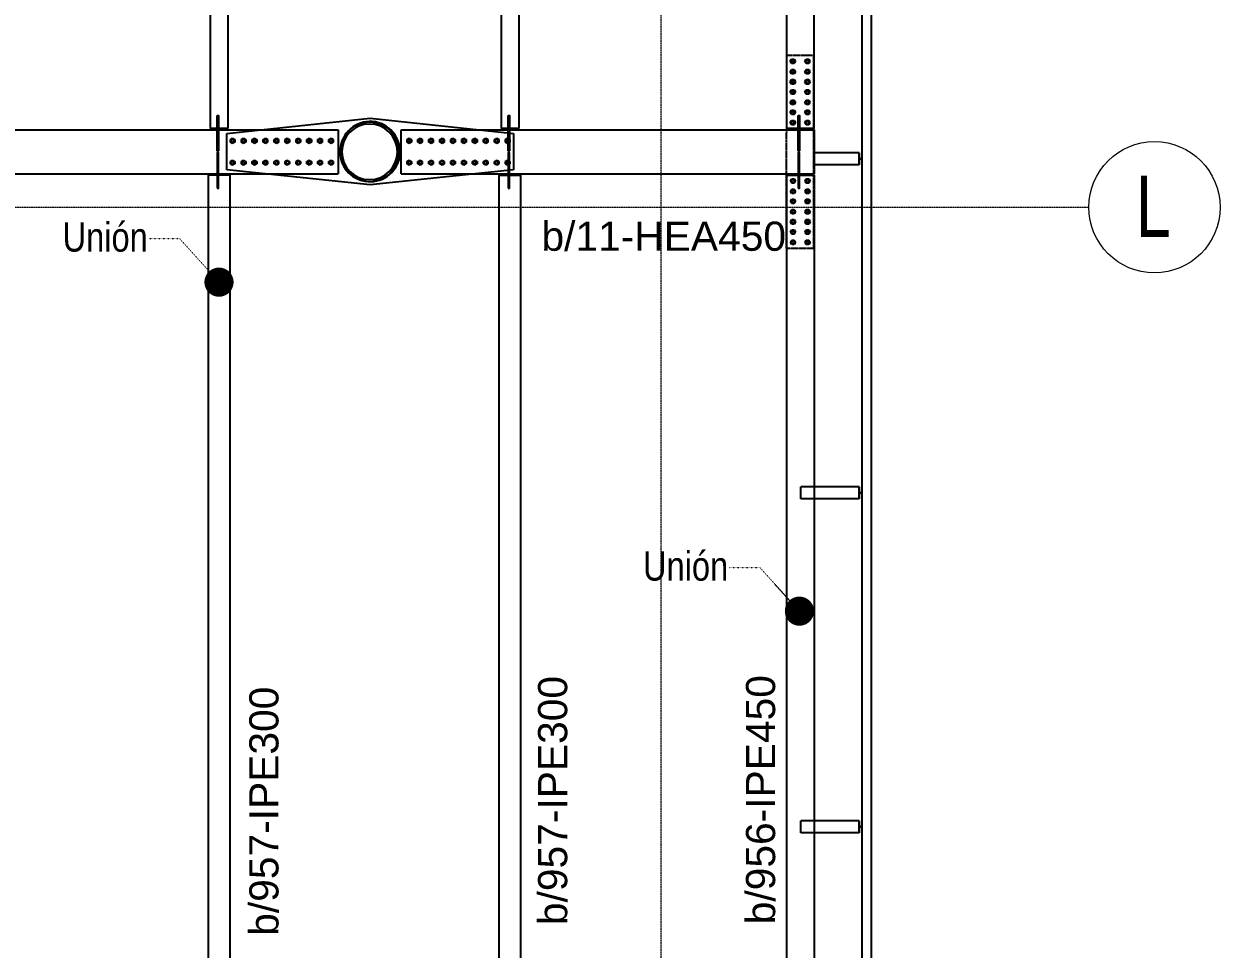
# Model space of a CAD drawing. Header units: millimetres. Extents: x -999 to 93225, y -17477 to 29086.
# Drawn here: x 85022 to 93225, y 12063 to 18407 of the extents above; entities that cross this region are included whole.
import ezdxf
from ezdxf.enums import TextEntityAlignment as Align

# ---------------------------------------------------------------- set-up
doc = ezdxf.new("R2010")
doc.units = ezdxf.units.MM
doc.header["$LTSCALE"] = 0.4
for name, pattern in [('Dot', [0.714375, 0, -0.714375]), ('DXK_LINE_DOT2', [3.9198, 1.9599, -1.9599]), ('Grid Line', [3.33375, 1.905, -0.47625, 0.47625, -0.47625])]:
    doc.linetypes.add(name, pattern=pattern)
doc.layers.get('0').update_dxf_attribs({"color": 255})
for name, color, linetype, lineweight in [('0-3', 250, 'Continuous', 5), ('E_COLUMNAS-1', 1, 'Continuous', 25), ('E_COLUMNAS-3', 1, 'Continuous', 35), ('E_EJES', 8, 'Continuous', 9), ('E_EJES-1', 8, 'Grid Line', 9), ('E_TEXTO', 3, 'Continuous', 9), ('E_TEXTO-1', 3, 'Dot', 9), ('E_VIGAS-1', 254, 'Continuous', 25), ('E_VIGAS-2', 8, 'Continuous', 25), ('S-COLS-HDLN-1', 52, 'Continuous', 9)]:
    doc.layers.add(name, color=color, linetype=linetype, lineweight=lineweight)
doc.layers.add('P_PLATINA', color=6, linetype='Continuous')
doc.styles.add('CX', font='ARIALUNI.ttf', dxfattribs={"width": 0.8, "height": 300})
doc.styles.add('Swis721 LtCn BT', font='swisscl.ttf', dxfattribs={"height": 0.42})
doc.styles.add('VERDANA', font='arial.ttf')

# ---------------------------------------------------------------- blocks, each defined once
blk = doc.blocks.new('EST_SFM_VIGA-METALICA-SECCION-C - EST_SFM_VIGA-METALICA-UPN160-1510871-_10_00m_N_E_-NIVEL-3 DOC')
at = {"layer": 'E_VIGAS-1'}
for p, q in [((11.677, 0.0179), (-11.6899, 0.0179)), ((-11.6899, -0.0471), (11.677, -0.0471))]:
    blk.add_line(p, q, dxfattribs=at)
blk = doc.blocks.new('DCTIB_CNI_EST_MOD-1A-FAC_0001_rvt-2-_10_00m_N_E_-NIVEL-3 DOC')
at = {"layer": 'E_VIGAS-1'}
for p, q in [((3.3864, 157.9541), (3.3864, 158.0361)), ((3.6945, 158.0361), (3.3864, 158.0361)), ((3.6945, 158.0361), (3.6945, 157.9541)), ((3.6945, 157.9541), (3.6945, 158.0361)), ((3.6945, 158.0361), (3.6954, 158.0361)), ((3.7005, 157.9926), (3.6952, 157.9926)), ((3.6953, 157.9976), (3.7005, 157.9976)), ((3.6954, 158.0361), (3.6954, 158.0083)), ((3.7005, 157.9976), (3.7144, 157.9976)), ((3.7144, 157.9926), (3.7005, 157.9926)), ((3.6945, 157.9541), (3.3864, 157.9541)), ((3.6954, 157.9541), (3.6945, 157.9541)), ((3.6954, 157.9819), (3.6954, 157.9541)), ((3.2962, 155.6628), (3.2962, 155.7448)), ((3.6945, 155.7448), (3.2962, 155.7448)), ((3.6945, 155.7448), (3.6945, 155.6628)), ((3.6945, 155.6628), (3.6945, 155.7448)), ((3.6945, 155.7448), (3.6954, 155.7448)), ((3.7005, 155.7013), (3.6952, 155.7013)), ((3.6953, 155.7063), (3.7005, 155.7063)), ((3.6954, 155.7448), (3.6954, 155.717)), ((3.6954, 155.6906), (3.6954, 155.6628)), ((3.7005, 155.7063), (3.7144, 155.7063)), ((3.7144, 155.7013), (3.7005, 155.7013)), ((3.6945, 155.6628), (3.2962, 155.6628)), ((3.6954, 155.6628), (3.6945, 155.6628)), ((3.2962, 153.3743), (3.2962, 153.4563)), ((3.6945, 153.4563), (3.2962, 153.4563)), ((3.6945, 153.4563), (3.6945, 153.3743)), ((3.6945, 153.3743), (3.6945, 153.4563)), ((3.6945, 153.4563), (3.6954, 153.4563)), ((3.7005, 153.4128), (3.6952, 153.4128)), ((3.6953, 153.4178), (3.7005, 153.4178)), ((3.6954, 153.4563), (3.6954, 153.4285)), ((3.6954, 153.4021), (3.6954, 153.3743)), ((3.7005, 153.4178), (3.7144, 153.4178)), ((3.7144, 153.4128), (3.7005, 153.4128)), ((3.6945, 153.3743), (3.2962, 153.3743)), ((3.6954, 153.3743), (3.6945, 153.3743))]:
    blk.add_line(p, q, dxfattribs=at)
for points, knots in [([(3.6954, 158.0083), (3.6954, 158.0074), (3.6955, 158.0057), (3.6957, 158.0033), (3.6962, 158.0012), (3.697, 157.9993), (3.6983, 157.9979), (3.6997, 157.9976), (3.7005, 157.9976)], [0, 0, 0, 0, 0.142857, 0.285714, 0.428571, 0.571429, 0.785714, 1, 1, 1, 1]), ([(3.7005, 157.9976), (3.6994, 157.9976), (3.6981, 157.998), (3.6968, 157.9996), (3.6962, 158.0011), (3.6959, 158.0026), (3.6957, 158.0037), (3.6955, 158.0054), (3.6954, 158.007), (3.6954, 158.0083)], [0, 0, 0, 0, 0.285714, 0.428571, 0.571429, 0.678571, 0.732143, 0.785714, 1, 1, 1, 1]), ([(3.6954, 157.9819), (3.6954, 157.9828), (3.6955, 157.9845), (3.6957, 157.9869), (3.6962, 157.989), (3.697, 157.9909), (3.6983, 157.9923), (3.6997, 157.9926), (3.7005, 157.9926)], [0, 0, 0, 0, 0.142857, 0.285714, 0.428571, 0.571429, 0.785714, 1, 1, 1, 1]), ([(3.7005, 157.9926), (3.6994, 157.9926), (3.6981, 157.9922), (3.6968, 157.9906), (3.6962, 157.9891), (3.6959, 157.9876), (3.6957, 157.9865), (3.6955, 157.9848), (3.6954, 157.9832), (3.6954, 157.9819)], [0, 0, 0, 0, 0.285714, 0.428571, 0.571429, 0.678571, 0.732143, 0.785714, 1, 1, 1, 1]), ([(3.6954, 155.717), (3.6954, 155.7161), (3.6955, 155.7144), (3.6957, 155.712), (3.6962, 155.7099), (3.697, 155.7079), (3.6983, 155.7066), (3.6997, 155.7063), (3.7005, 155.7063)], [0, 0, 0, 0, 0.142857, 0.285714, 0.428571, 0.571429, 0.785714, 1, 1, 1, 1]), ([(3.7005, 155.7063), (3.6994, 155.7063), (3.6981, 155.7067), (3.6968, 155.7082), (3.6962, 155.7098), (3.6959, 155.7112), (3.6957, 155.7123), (3.6955, 155.7141), (3.6954, 155.7157), (3.6954, 155.717)], [0, 0, 0, 0, 0.285714, 0.428571, 0.571429, 0.678571, 0.732143, 0.785714, 1, 1, 1, 1]), ([(3.6954, 155.6906), (3.6954, 155.6914), (3.6955, 155.6931), (3.6957, 155.6955), (3.6962, 155.6976), (3.697, 155.6996), (3.6983, 155.701), (3.6997, 155.7013), (3.7005, 155.7013)], [0, 0, 0, 0, 0.142857, 0.285714, 0.428571, 0.571429, 0.785714, 1, 1, 1, 1]), ([(3.7005, 155.7013), (3.6994, 155.7013), (3.6981, 155.7009), (3.6968, 155.6993), (3.6962, 155.6978), (3.6959, 155.6963), (3.6957, 155.6952), (3.6955, 155.6934), (3.6954, 155.6918), (3.6954, 155.6906)], [0, 0, 0, 0, 0.285714, 0.428571, 0.571429, 0.678571, 0.732143, 0.785714, 1, 1, 1, 1]), ([(3.6954, 153.4285), (3.6954, 153.4276), (3.6955, 153.4259), (3.6957, 153.4235), (3.6962, 153.4214), (3.697, 153.4194), (3.6983, 153.4181), (3.6997, 153.4178), (3.7005, 153.4178)], [0, 0, 0, 0, 0.142857, 0.285714, 0.428571, 0.571429, 0.785714, 1, 1, 1, 1]), ([(3.7005, 153.4178), (3.6994, 153.4178), (3.6981, 153.4182), (3.6968, 153.4197), (3.6962, 153.4213), (3.6959, 153.4227), (3.6957, 153.4238), (3.6955, 153.4256), (3.6954, 153.4272), (3.6954, 153.4285)], [0, 0, 0, 0, 0.285714, 0.428571, 0.571429, 0.678571, 0.732143, 0.785714, 1, 1, 1, 1]), ([(3.6954, 153.4021), (3.6954, 153.4029), (3.6955, 153.4046), (3.6957, 153.407), (3.6962, 153.4091), (3.697, 153.4111), (3.6983, 153.4125), (3.6997, 153.4128), (3.7005, 153.4128)], [0, 0, 0, 0, 0.142857, 0.285714, 0.428571, 0.571429, 0.785714, 1, 1, 1, 1]), ([(3.7005, 153.4128), (3.6994, 153.4128), (3.6981, 153.4124), (3.6968, 153.4108), (3.6962, 153.4093), (3.6959, 153.4078), (3.6957, 153.4067), (3.6955, 153.4049), (3.6954, 153.4033), (3.6954, 153.4021)], [0, 0, 0, 0, 0.285714, 0.428571, 0.571429, 0.678571, 0.732143, 0.785714, 1, 1, 1, 1])]:
    blk.add_open_spline(points, degree=3, knots=knots, dxfattribs=at)
at = {"layer": 'E_VIGAS-1', "rotation": 269.9999999999999}
blk.add_blockref('EST_SFM_VIGA-METALICA-SECCION-C - EST_SFM_VIGA-METALICA-UPN160-1510871-_10_00m_N_E_-NIVEL-3 DOC', (3.7616, 153.4061), dxfattribs=at)
blk = doc.blocks.new('EST_SFM_VIGA-METALICA-SECCION-H - EST_SFM_VIGA-METALICA_HEA450-2791450-_10_00m_N_E_-NIVEL-3 DOC')
at = {"layer": 'E_VIGAS-2'}
for p, q in [((-4.6341, 0.15), (4.6341, 0.15)), ((4.6341, 0.15), (4.6341, -0.15)), ((-4.6341, -0.15), (4.6341, -0.15))]:
    blk.add_line(p, q, dxfattribs=at)
blk = doc.blocks.new('EST_SCM_COLUMNA-METALICA-SECCION-CIRCULAR - EST_SCM_COLUMNA-TUBULAR-CIRCULAR_PTEØ_16__e_12_7mm-V45-_10_00m_N_E_-NIVEL-3 DOC')
at = {"layer": 'S-COLS-HDLN-1'}
h = blk.add_hatch(dxfattribs=at)
h.set_pattern_fill('FP_14', color=256, style=0, pattern_type=2)
h.set_pattern_definition([(225, (158.043, -0.338), (0.15909903, -0.15909903), [])])
h.paths.add_polyline_path([(0.2032, 0), (0.1973, 0.0486), (0.1799, 0.0944), (0.15, 0.1366), (0.1154, 0.1672), (0.0676, 0.1911), (0.02, 0.2017), (-0.0245, 0.2017), (-0.0721, 0.19), (-0.1154, 0.1672), (-0.1521, 0.1347), (-0.1822, 0.0885), (-0.1977, 0.0456), (-0.2032, 0), (-0.1973, -0.0486), (-0.1799, -0.0944), (-0.15, -0.1366), (-0.1154, -0.1672), (-0.0721, -0.19), (-0.02, -0.2017), (0.0245, -0.2017), (0.0721, -0.19), (0.1154, -0.1672), (0.1521, -0.1347), (0.1822, -0.0885), (0.1977, -0.0456)])
h.paths.add_polyline_path([(0.1905, 0), (0.185, -0.0456), (0.1687, -0.0885), (0.1426, -0.1263), (0.1082, -0.1568), (0.0676, -0.1781), (0.02, -0.1891), (-0.0245, -0.1887), (-0.0676, -0.1781), (-0.1082, -0.1568), (-0.1426, -0.1263), (-0.1687, -0.0885), (-0.185, -0.0456), (-0.1905, 0), (-0.1838, 0.0486), (-0.1646, 0.0944), (-0.1426, 0.1263), (-0.1082, 0.1568), (-0.0676, 0.1781), (-0.02, 0.1891), (0.0245, 0.1887), (0.0721, 0.1758), (0.1082, 0.1568), (0.1426, 0.1263), (0.1687, 0.0885), (0.185, 0.0456)])
at = {"layer": 'E_COLUMNAS-1'}
for radius, start, end in [(0.2032, 360, 180), (0.1905, 0, 180), (0.2032, 180, 360), (0.1905, 180, 0)]:
    blk.add_arc((0, 0), radius, start, end, dxfattribs=at)
blk = doc.blocks.new('Grid - CNI_NOMBRE EJES-372759-_10_00m_N_E_-NIVEL-3 DOC')
at = {"layer": 'E_EJES'}
blk.add_circle((0, 0), 0.003, dxfattribs=at)
blk = doc.blocks.new('Bolt-72574620-1925 - 1471')
at = {"color": 253, "linetype": 'Continuous'}
for p, q in [((95980.3, 23644.4), (95995.3, 23653.1)), ((95980.3, 23627.1), (95980.3, 23644.4)), ((95995.3, 23618.5), (95980.3, 23627.1)), ((95995.3, 23653.1), (96010.3, 23644.4)), ((96010.3, 23627.1), (95995.3, 23618.5)), ((96010.3, 23644.4), (96010.3, 23627.1)), ((96055.3, 23644.4), (96070.3, 23653.1)), ((96055.3, 23627.1), (96055.3, 23644.4)), ((96070.3, 23618.5), (96055.3, 23627.1)), ((96070.3, 23653.1), (96085.3, 23644.4)), ((96085.3, 23627.1), (96070.3, 23618.5)), ((96085.3, 23644.4), (96085.3, 23627.1)), ((96130.3, 23644.4), (96145.3, 23653.1)), ((96130.3, 23627.1), (96130.3, 23644.4)), ((96145.3, 23618.5), (96130.3, 23627.1)), ((96145.3, 23653.1), (96160.3, 23644.4)), ((96160.3, 23627.1), (96145.3, 23618.5)), ((96160.3, 23644.4), (96160.3, 23627.1)), ((96205.3, 23644.4), (96220.3, 23653.1)), ((96205.3, 23627.1), (96205.3, 23644.4)), ((96220.3, 23618.5), (96205.3, 23627.1)), ((96220.3, 23653.1), (96235.3, 23644.4)), ((96235.3, 23627.1), (96220.3, 23618.5)), ((96235.3, 23644.4), (96235.3, 23627.1)), ((96280.3, 23644.4), (96295.3, 23653.1)), ((96280.3, 23627.1), (96280.3, 23644.4)), ((96295.3, 23618.5), (96280.3, 23627.1)), ((96295.3, 23653.1), (96310.3, 23644.4)), ((96310.3, 23627.1), (96295.3, 23618.5)), ((96310.3, 23644.4), (96310.3, 23627.1)), ((96355.3, 23644.4), (96370.3, 23653.1)), ((96355.3, 23627.1), (96355.3, 23644.4)), ((96370.3, 23618.5), (96355.3, 23627.1)), ((96370.3, 23653.1), (96385.3, 23644.4)), ((96385.3, 23627.1), (96370.3, 23618.5)), ((96385.3, 23644.4), (96385.3, 23627.1)), ((96430.3, 23644.4), (96445.3, 23653.1)), ((96430.3, 23627.1), (96430.3, 23644.4)), ((96445.3, 23618.5), (96430.3, 23627.1)), ((96445.3, 23653.1), (96460.3, 23644.4)), ((96460.3, 23627.1), (96445.3, 23618.5)), ((96460.3, 23644.4), (96460.3, 23627.1)), ((96505.3, 23644.4), (96520.3, 23653.1)), ((96505.3, 23627.1), (96505.3, 23644.4)), ((96520.3, 23618.5), (96505.3, 23627.1)), ((96520.3, 23653.1), (96535.3, 23644.4)), ((96535.3, 23627.1), (96520.3, 23618.5)), ((96535.3, 23644.4), (96535.3, 23627.1)), ((96580.3, 23644.4), (96595.3, 23653.1)), ((96580.3, 23627.1), (96580.3, 23644.4)), ((96595.3, 23618.5), (96580.3, 23627.1)), ((96595.3, 23653.1), (96610.3, 23644.4)), ((96610.3, 23627.1), (96595.3, 23618.5)), ((96610.3, 23644.4), (96610.3, 23627.1)), ((96655.3, 23644.4), (96670.3, 23653.1)), ((96655.3, 23627.1), (96655.3, 23644.4)), ((96670.3, 23618.5), (96655.3, 23627.1)), ((96670.3, 23653.1), (96685.3, 23644.4)), ((96685.3, 23627.1), (96670.3, 23618.5)), ((96685.3, 23644.4), (96685.3, 23627.1)), ((95980.3, 23494.4), (95995.3, 23503.1)), ((95980.3, 23477.1), (95980.3, 23494.4)), ((95995.3, 23468.5), (95980.3, 23477.1)), ((95995.3, 23503.1), (96010.3, 23494.4)), ((96010.3, 23477.1), (95995.3, 23468.5)), ((96010.3, 23494.4), (96010.3, 23477.1)), ((96055.3, 23494.4), (96070.3, 23503.1)), ((96055.3, 23477.1), (96055.3, 23494.4)), ((96070.3, 23468.5), (96055.3, 23477.1)), ((96070.3, 23503.1), (96085.3, 23494.4)), ((96085.3, 23477.1), (96070.3, 23468.5)), ((96085.3, 23494.4), (96085.3, 23477.1)), ((96130.3, 23494.4), (96145.3, 23503.1)), ((96130.3, 23477.1), (96130.3, 23494.4)), ((96145.3, 23468.5), (96130.3, 23477.1)), ((96145.3, 23503.1), (96160.3, 23494.4)), ((96160.3, 23477.1), (96145.3, 23468.5)), ((96160.3, 23494.4), (96160.3, 23477.1)), ((96205.3, 23494.4), (96220.3, 23503.1)), ((96205.3, 23477.1), (96205.3, 23494.4)), ((96220.3, 23468.5), (96205.3, 23477.1)), ((96220.3, 23503.1), (96235.3, 23494.4)), ((96235.3, 23477.1), (96220.3, 23468.5)), ((96235.3, 23494.4), (96235.3, 23477.1)), ((96280.3, 23494.4), (96295.3, 23503.1)), ((96280.3, 23477.1), (96280.3, 23494.4)), ((96295.3, 23468.5), (96280.3, 23477.1)), ((96295.3, 23503.1), (96310.3, 23494.4)), ((96310.3, 23477.1), (96295.3, 23468.5)), ((96310.3, 23494.4), (96310.3, 23477.1)), ((96355.3, 23494.4), (96370.3, 23503.1)), ((96355.3, 23477.1), (96355.3, 23494.4)), ((96370.3, 23468.5), (96355.3, 23477.1)), ((96370.3, 23503.1), (96385.3, 23494.4)), ((96385.3, 23477.1), (96370.3, 23468.5)), ((96385.3, 23494.4), (96385.3, 23477.1)), ((96430.3, 23494.4), (96445.3, 23503.1)), ((96430.3, 23477.1), (96430.3, 23494.4)), ((96445.3, 23468.5), (96430.3, 23477.1)), ((96445.3, 23503.1), (96460.3, 23494.4)), ((96460.3, 23477.1), (96445.3, 23468.5)), ((96460.3, 23494.4), (96460.3, 23477.1)), ((96505.3, 23494.4), (96520.3, 23503.1)), ((96505.3, 23477.1), (96505.3, 23494.4)), ((96520.3, 23468.5), (96505.3, 23477.1)), ((96520.3, 23503.1), (96535.3, 23494.4)), ((96535.3, 23477.1), (96520.3, 23468.5)), ((96535.3, 23494.4), (96535.3, 23477.1)), ((96580.3, 23494.4), (96595.3, 23503.1)), ((96580.3, 23477.1), (96580.3, 23494.4)), ((96595.3, 23468.5), (96580.3, 23477.1)), ((96595.3, 23503.1), (96610.3, 23494.4)), ((96610.3, 23477.1), (96595.3, 23468.5)), ((96610.3, 23494.4), (96610.3, 23477.1)), ((96655.3, 23494.4), (96670.3, 23503.1)), ((96655.3, 23477.1), (96655.3, 23494.4)), ((96670.3, 23468.5), (96655.3, 23477.1)), ((96670.3, 23503.1), (96685.3, 23494.4)), ((96685.3, 23477.1), (96670.3, 23468.5)), ((96685.3, 23494.4), (96685.3, 23477.1))]:
    blk.add_line(p, q, dxfattribs=at)
for centre, radius, start, end in [((95995.3, 23635.8), 11.5, 18, 198), ((95995.3, 23635.8), 11.5, 198, 18), ((95995.3, 23635.8), 10, 90, 270), ((95995.3, 23635.8), 10, 270, 90), ((96070.3, 23635.8), 11.5, 18, 198), ((96070.3, 23635.8), 11.5, 198, 18), ((96070.3, 23635.8), 10, 90, 270), ((96070.3, 23635.8), 10, 270, 90), ((96145.3, 23635.8), 11.5, 18, 198), ((96145.3, 23635.8), 11.5, 198, 18), ((96145.3, 23635.8), 10, 90, 270), ((96145.3, 23635.8), 10, 270, 90), ((96220.3, 23635.8), 11.5, 18, 198), ((96220.3, 23635.8), 11.5, 198, 18), ((96220.3, 23635.8), 10, 90, 270), ((96220.3, 23635.8), 10, 270, 90), ((96295.3, 23635.8), 11.5, 18, 198), ((96295.3, 23635.8), 11.5, 198, 18), ((96295.3, 23635.8), 10, 90, 270), ((96295.3, 23635.8), 10, 270, 90), ((96370.3, 23635.8), 11.5, 18, 198), ((96370.3, 23635.8), 11.5, 198, 18), ((96370.3, 23635.8), 10, 90, 270), ((96370.3, 23635.8), 10, 270, 90), ((96445.3, 23635.8), 11.5, 18, 198), ((96445.3, 23635.8), 11.5, 198, 18), ((96445.3, 23635.8), 10, 90, 270), ((96445.3, 23635.8), 10, 270, 90), ((96520.3, 23635.8), 11.5, 18, 198), ((96520.3, 23635.8), 11.5, 198, 18), ((96520.3, 23635.8), 10, 90, 270), ((96520.3, 23635.8), 10, 270, 90), ((96595.3, 23635.8), 11.5, 18, 198), ((96595.3, 23635.8), 11.5, 198, 18), ((96595.3, 23635.8), 10, 90, 270), ((96595.3, 23635.8), 10, 270, 90), ((96670.3, 23635.8), 11.5, 18, 198), ((96670.3, 23635.8), 11.5, 198, 18), ((96670.3, 23635.8), 10, 90, 270), ((96670.3, 23635.8), 10, 270, 90), ((95995.3, 23485.8), 11.5, 18, 198), ((95995.3, 23485.8), 11.5, 198, 18), ((95995.3, 23485.8), 10, 90, 270), ((95995.3, 23485.8), 10, 270, 90), ((96070.3, 23485.8), 11.5, 18, 198), ((96070.3, 23485.8), 11.5, 198, 18), ((96070.3, 23485.8), 10, 90, 270), ((96070.3, 23485.8), 10, 270, 90), ((96145.3, 23485.8), 11.5, 18, 198), ((96145.3, 23485.8), 11.5, 198, 18), ((96145.3, 23485.8), 10, 90, 270), ((96145.3, 23485.8), 10, 270, 90), ((96220.3, 23485.8), 11.5, 18, 198), ((96220.3, 23485.8), 11.5, 198, 18), ((96220.3, 23485.8), 10, 90, 270), ((96220.3, 23485.8), 10, 270, 90), ((96295.3, 23485.8), 11.5, 18, 198), ((96295.3, 23485.8), 11.5, 198, 18), ((96295.3, 23485.8), 10, 90, 270), ((96295.3, 23485.8), 10, 270, 90), ((96370.3, 23485.8), 11.5, 18, 198), ((96370.3, 23485.8), 11.5, 198, 18), ((96370.3, 23485.8), 10, 90, 270), ((96370.3, 23485.8), 10, 270, 90), ((96445.3, 23485.8), 11.5, 18, 198), ((96445.3, 23485.8), 11.5, 198, 18), ((96445.3, 23485.8), 10, 90, 270), ((96445.3, 23485.8), 10, 270, 90), ((96520.3, 23485.8), 11.5, 18, 198), ((96520.3, 23485.8), 11.5, 198, 18), ((96520.3, 23485.8), 10, 90, 270), ((96520.3, 23485.8), 10, 270, 90), ((96595.3, 23485.8), 11.5, 18, 198), ((96595.3, 23485.8), 11.5, 198, 18), ((96595.3, 23485.8), 10, 90, 270), ((96595.3, 23485.8), 10, 270, 90), ((96670.3, 23485.8), 11.5, 18, 198), ((96670.3, 23485.8), 11.5, 198, 18), ((96670.3, 23485.8), 10, 90, 270), ((96670.3, 23485.8), 10, 270, 90)]:
    blk.add_arc(centre, radius, start, end, dxfattribs=at)
blk = doc.blocks.new('Part-72574620-1920 - 1471')
at = {"color": 253, "linetype": 'Continuous'}
for p, q in [((94744.4, 23685.8), (95727.1, 23790)), ((95727.1, 23790), (96710.3, 23686.1)), ((94744.4, 23435.8), (94744.4, 23685.8)), ((96710.3, 23686.1), (96710.3, 23436.1)), ((95727.3, 23334), (94744.4, 23435.8)), ((96710.3, 23436.1), (95727.3, 23334))]:
    blk.add_line(p, q, dxfattribs=at)
for start, end in [(80, 260), (260, 80)]:
    blk.add_arc((95727.3, 23562), 206, start, end, dxfattribs=at)
blk = doc.blocks.new('Bolt-72574620-1926 - 1471')
at = {"color": 253, "linetype": 'Continuous'}
for p, q in [((94769.4, 23644.4), (94784.4, 23653.1)), ((94769.4, 23627.1), (94769.4, 23644.4)), ((94784.4, 23618.4), (94769.4, 23627.1)), ((94784.4, 23653.1), (94799.4, 23644.4)), ((94799.4, 23627.1), (94784.4, 23618.4)), ((94799.4, 23644.4), (94799.4, 23627.1)), ((94844.4, 23644.4), (94859.4, 23653.1)), ((94844.4, 23627.1), (94844.4, 23644.4)), ((94859.4, 23618.4), (94844.4, 23627.1)), ((94859.4, 23653.1), (94874.4, 23644.4)), ((94874.4, 23627.1), (94859.4, 23618.4)), ((94874.4, 23644.4), (94874.4, 23627.1)), ((94919.4, 23644.4), (94934.4, 23653.1)), ((94919.4, 23627.1), (94919.4, 23644.4)), ((94934.4, 23618.4), (94919.4, 23627.1)), ((94934.4, 23653.1), (94949.4, 23644.4)), ((94949.4, 23627.1), (94934.4, 23618.4)), ((94949.4, 23644.4), (94949.4, 23627.1)), ((94994.4, 23644.4), (95009.4, 23653.1)), ((94994.4, 23627.1), (94994.4, 23644.4)), ((95009.4, 23618.4), (94994.4, 23627.1)), ((95009.4, 23653.1), (95024.4, 23644.4)), ((95024.4, 23627.1), (95009.4, 23618.4)), ((95024.4, 23644.4), (95024.4, 23627.1)), ((95069.4, 23644.4), (95084.4, 23653.1)), ((95069.4, 23627.1), (95069.4, 23644.4)), ((95084.4, 23618.4), (95069.4, 23627.1)), ((95084.4, 23653.1), (95099.4, 23644.4)), ((95099.4, 23627.1), (95084.4, 23618.4)), ((95099.4, 23644.4), (95099.4, 23627.1)), ((95144.4, 23644.4), (95159.4, 23653.1)), ((95144.4, 23627.1), (95144.4, 23644.4)), ((95159.4, 23618.4), (95144.4, 23627.1)), ((95159.4, 23653.1), (95174.4, 23644.4)), ((95174.4, 23627.1), (95159.4, 23618.4)), ((95174.4, 23644.4), (95174.4, 23627.1)), ((95219.4, 23644.4), (95234.4, 23653.1)), ((95219.4, 23627.1), (95219.4, 23644.4)), ((95234.4, 23618.4), (95219.4, 23627.1)), ((95234.4, 23653.1), (95249.4, 23644.4)), ((95249.4, 23627.1), (95234.4, 23618.4)), ((95249.4, 23644.4), (95249.4, 23627.1)), ((95294.4, 23644.4), (95309.4, 23653.1)), ((95294.4, 23627.1), (95294.4, 23644.4)), ((95309.4, 23618.4), (95294.4, 23627.1)), ((95309.4, 23653.1), (95324.4, 23644.4)), ((95324.4, 23627.1), (95309.4, 23618.4)), ((95324.4, 23644.4), (95324.4, 23627.1)), ((95369.4, 23644.4), (95384.4, 23653.1)), ((95369.4, 23627.1), (95369.4, 23644.4)), ((95384.4, 23618.5), (95369.4, 23627.1)), ((95384.4, 23653.1), (95399.4, 23644.4)), ((95399.4, 23627.1), (95384.4, 23618.5)), ((95399.4, 23644.4), (95399.4, 23627.1)), ((95444.4, 23644.4), (95459.4, 23653.1)), ((95444.4, 23627.1), (95444.4, 23644.4)), ((95459.4, 23618.5), (95444.4, 23627.1)), ((95459.4, 23653.1), (95474.4, 23644.4)), ((95474.4, 23627.1), (95459.4, 23618.5)), ((95474.4, 23644.4), (95474.4, 23627.1)), ((94769.4, 23494.4), (94784.4, 23503.1)), ((94769.4, 23477.1), (94769.4, 23494.4)), ((94784.4, 23468.4), (94769.4, 23477.1)), ((94784.4, 23503.1), (94799.4, 23494.4)), ((94799.4, 23477.1), (94784.4, 23468.4)), ((94799.4, 23494.4), (94799.4, 23477.1)), ((94844.4, 23494.4), (94859.4, 23503.1)), ((94844.4, 23477.1), (94844.4, 23494.4)), ((94859.4, 23468.4), (94844.4, 23477.1)), ((94859.4, 23503.1), (94874.4, 23494.4)), ((94874.4, 23477.1), (94859.4, 23468.4)), ((94874.4, 23494.4), (94874.4, 23477.1)), ((94919.4, 23494.4), (94934.4, 23503.1)), ((94919.4, 23477.1), (94919.4, 23494.4)), ((94934.4, 23468.4), (94919.4, 23477.1)), ((94934.4, 23503.1), (94949.4, 23494.4)), ((94949.4, 23477.1), (94934.4, 23468.4)), ((94949.4, 23494.4), (94949.4, 23477.1)), ((94994.4, 23494.4), (95009.4, 23503.1)), ((94994.4, 23477.1), (94994.4, 23494.4)), ((95009.4, 23468.4), (94994.4, 23477.1)), ((95009.4, 23503.1), (95024.4, 23494.4)), ((95024.4, 23477.1), (95009.4, 23468.4)), ((95024.4, 23494.4), (95024.4, 23477.1)), ((95069.4, 23494.4), (95084.4, 23503.1)), ((95069.4, 23477.1), (95069.4, 23494.4)), ((95084.4, 23468.4), (95069.4, 23477.1)), ((95084.4, 23503.1), (95099.4, 23494.4)), ((95099.4, 23477.1), (95084.4, 23468.4)), ((95099.4, 23494.4), (95099.4, 23477.1)), ((95144.4, 23494.4), (95159.4, 23503.1)), ((95144.4, 23477.1), (95144.4, 23494.4)), ((95159.4, 23468.4), (95144.4, 23477.1)), ((95159.4, 23503.1), (95174.4, 23494.4)), ((95174.4, 23477.1), (95159.4, 23468.4)), ((95174.4, 23494.4), (95174.4, 23477.1)), ((95219.4, 23494.4), (95234.4, 23503.1)), ((95219.4, 23477.1), (95219.4, 23494.4)), ((95234.4, 23468.4), (95219.4, 23477.1)), ((95234.4, 23503.1), (95249.4, 23494.4)), ((95249.4, 23477.1), (95234.4, 23468.4)), ((95249.4, 23494.4), (95249.4, 23477.1)), ((95294.4, 23494.4), (95309.4, 23503.1)), ((95294.4, 23477.1), (95294.4, 23494.4)), ((95309.4, 23468.4), (95294.4, 23477.1)), ((95309.4, 23503.1), (95324.4, 23494.4)), ((95324.4, 23477.1), (95309.4, 23468.4)), ((95324.4, 23494.4), (95324.4, 23477.1)), ((95369.4, 23494.4), (95384.4, 23503.1)), ((95369.4, 23477.1), (95369.4, 23494.4)), ((95384.4, 23468.5), (95369.4, 23477.1)), ((95384.4, 23503.1), (95399.4, 23494.4)), ((95399.4, 23477.1), (95384.4, 23468.5)), ((95399.4, 23494.4), (95399.4, 23477.1)), ((95444.4, 23494.4), (95459.4, 23503.1)), ((95444.4, 23477.1), (95444.4, 23494.4)), ((95459.4, 23468.5), (95444.4, 23477.1)), ((95459.4, 23503.1), (95474.4, 23494.4)), ((95474.4, 23477.1), (95459.4, 23468.5)), ((95474.4, 23494.4), (95474.4, 23477.1))]:
    blk.add_line(p, q, dxfattribs=at)
for centre, radius, start, end in [((94784.4, 23635.7), 11.5, 18.00408, 198.00408), ((94784.4, 23635.7), 11.5, 198.00408, 18.00408), ((94784.4, 23635.7), 10, 90.00408, 270.00408), ((94784.4, 23635.7), 10, 270.00408, 90.00408), ((94859.4, 23635.7), 11.5, 18.00408, 198.00408), ((94859.4, 23635.7), 11.5, 198.00408, 18.00408), ((94859.4, 23635.7), 10, 90.00408, 270.00408), ((94859.4, 23635.7), 10, 270.00408, 90.00408), ((94934.4, 23635.7), 11.5, 18.00408, 198.00408), ((94934.4, 23635.7), 11.5, 198.00408, 18.00408), ((94934.4, 23635.7), 10, 90.00408, 270.00408), ((94934.4, 23635.7), 10, 270.00408, 90.00408), ((95009.4, 23635.7), 11.5, 18.00408, 198.00408), ((95009.4, 23635.7), 11.5, 198.00408, 18.00408), ((95009.4, 23635.7), 10, 90.00408, 270.00408), ((95009.4, 23635.7), 10, 270.00408, 90.00408), ((95084.4, 23635.8), 11.5, 18.00408, 198.00408), ((95084.4, 23635.8), 11.5, 198.00408, 18.00408), ((95084.4, 23635.8), 10, 90.00408, 270.00408), ((95084.4, 23635.8), 10, 270.00408, 90.00408), ((95159.4, 23635.8), 11.5, 18.00408, 198.00408), ((95159.4, 23635.8), 11.5, 198.00408, 18.00408), ((95159.4, 23635.8), 10, 90.00408, 270.00408), ((95159.4, 23635.8), 10, 270.00408, 90.00408), ((95234.4, 23635.8), 11.5, 18.00408, 198.00408), ((95234.4, 23635.8), 11.5, 198.00408, 18.00408), ((95234.4, 23635.8), 10, 90.00408, 270.00408), ((95234.4, 23635.8), 10, 270.00408, 90.00408), ((95309.4, 23635.8), 11.5, 18.00408, 198.00408), ((95309.4, 23635.8), 11.5, 198.00408, 18.00408), ((95309.4, 23635.8), 10, 90.00408, 270.00408), ((95309.4, 23635.8), 10, 270.00408, 90.00408), ((95384.4, 23635.8), 11.5, 18.00408, 198.00408), ((95384.4, 23635.8), 11.5, 198.00408, 18.00408), ((95384.4, 23635.8), 10, 90.00408, 270.00408), ((95384.4, 23635.8), 10, 270.00408, 90.00408), ((95459.4, 23635.8), 11.5, 18.00408, 198.00408), ((95459.4, 23635.8), 11.5, 198.00408, 18.00408), ((95459.4, 23635.8), 10, 90.00408, 270.00408), ((95459.4, 23635.8), 10, 270.00408, 90.00408), ((94784.4, 23485.7), 11.5, 18.00408, 198.00408), ((94784.4, 23485.7), 11.5, 198.00408, 18.00408), ((94784.4, 23485.7), 10, 90.00408, 270.00408), ((94784.4, 23485.7), 10, 270.00408, 90.00408), ((94859.4, 23485.7), 11.5, 18.00408, 198.00408), ((94859.4, 23485.7), 11.5, 198.00408, 18.00408), ((94859.4, 23485.7), 10, 90.00408, 270.00408), ((94859.4, 23485.7), 10, 270.00408, 90.00408), ((94934.4, 23485.7), 11.5, 18.00408, 198.00408), ((94934.4, 23485.7), 11.5, 198.00408, 18.00408), ((94934.4, 23485.7), 10, 90.00408, 270.00408), ((94934.4, 23485.7), 10, 270.00408, 90.00408), ((95009.4, 23485.7), 11.5, 18.00408, 198.00408), ((95009.4, 23485.7), 11.5, 198.00408, 18.00408), ((95009.4, 23485.7), 10, 90.00408, 270.00408), ((95009.4, 23485.7), 10, 270.00408, 90.00408), ((95084.4, 23485.8), 11.5, 18.00408, 198.00408), ((95084.4, 23485.8), 11.5, 198.00408, 18.00408), ((95084.4, 23485.8), 10, 90.00408, 270.00408), ((95084.4, 23485.8), 10, 270.00408, 90.00408), ((95159.4, 23485.8), 11.5, 18.00408, 198.00408), ((95159.4, 23485.8), 11.5, 198.00408, 18.00408), ((95159.4, 23485.8), 10, 90.00408, 270.00408), ((95159.4, 23485.8), 10, 270.00408, 90.00408), ((95234.4, 23485.8), 11.5, 18.00408, 198.00408), ((95234.4, 23485.8), 11.5, 198.00408, 18.00408), ((95234.4, 23485.8), 10, 90.00408, 270.00408), ((95234.4, 23485.8), 10, 270.00408, 90.00408), ((95309.4, 23485.8), 11.5, 18.00408, 198.00408), ((95309.4, 23485.8), 11.5, 198.00408, 18.00408), ((95309.4, 23485.8), 10, 90.00408, 270.00408), ((95309.4, 23485.8), 10, 270.00408, 90.00408), ((95384.4, 23485.8), 11.5, 18.00408, 198.00408), ((95384.4, 23485.8), 11.5, 198.00408, 18.00408), ((95384.4, 23485.8), 10, 90.00408, 270.00408), ((95384.4, 23485.8), 10, 270.00408, 90.00408), ((95459.4, 23485.8), 11.5, 18.00408, 198.00408), ((95459.4, 23485.8), 11.5, 198.00408, 18.00408), ((95459.4, 23485.8), 10, 90.00408, 270.00408), ((95459.4, 23485.8), 10, 270.00408, 90.00408)]:
    blk.add_arc(centre, radius, start, end, dxfattribs=at)
blk = doc.blocks.new('Bolt-72574620-2383 - 1471')
at = {"color": 253, "linetype": 'Continuous'}
for p, q in [((98608.8, 24180.2), (98617.5, 24195.2)), ((98617.5, 24165.2), (98608.8, 24180.2)), ((98608.8, 24110.2), (98617.5, 24125.2)), ((98617.5, 24195.2), (98634.8, 24195.2)), ((98634.8, 24165.2), (98617.5, 24165.2)), ((98617.5, 24125.2), (98634.8, 24125.2)), ((98634.8, 24195.2), (98643.5, 24180.2)), ((98643.5, 24180.2), (98634.8, 24165.2)), ((98634.8, 24125.2), (98643.5, 24110.2)), ((98708.8, 24180.2), (98717.5, 24195.2)), ((98717.5, 24165.2), (98708.8, 24180.2)), ((98708.8, 24110.2), (98717.5, 24125.2)), ((98717.5, 24195.2), (98734.8, 24195.2)), ((98734.8, 24165.2), (98717.5, 24165.2)), ((98717.5, 24125.2), (98734.8, 24125.2)), ((98734.8, 24195.2), (98743.5, 24180.2)), ((98743.5, 24180.2), (98734.8, 24165.2)), ((98734.8, 24125.2), (98743.5, 24110.2)), ((98617.5, 24095.2), (98608.8, 24110.2)), ((98608.8, 24040.2), (98617.5, 24055.2)), ((98617.5, 24025.2), (98608.8, 24040.2)), ((98634.8, 24095.2), (98617.5, 24095.2)), ((98617.5, 24055.2), (98634.8, 24055.2)), ((98643.5, 24110.2), (98634.8, 24095.2)), ((98634.8, 24055.2), (98643.5, 24040.2)), ((98643.5, 24040.2), (98634.8, 24025.2)), ((98717.5, 24095.2), (98708.8, 24110.2)), ((98708.8, 24040.2), (98717.5, 24055.2)), ((98717.5, 24025.2), (98708.8, 24040.2)), ((98734.8, 24095.2), (98717.5, 24095.2)), ((98717.5, 24055.2), (98734.8, 24055.2)), ((98743.5, 24110.2), (98734.8, 24095.2)), ((98734.8, 24055.2), (98743.5, 24040.2)), ((98743.5, 24040.2), (98734.8, 24025.2)), ((98608.8, 23970.2), (98617.5, 23985.2)), ((98617.5, 23955.2), (98608.8, 23970.2)), ((98634.8, 24025.2), (98617.5, 24025.2)), ((98617.5, 23985.2), (98634.8, 23985.2)), ((98634.8, 23955.2), (98617.5, 23955.2)), ((98634.8, 23985.2), (98643.5, 23970.2)), ((98643.5, 23970.2), (98634.8, 23955.2)), ((98708.8, 23970.2), (98717.5, 23985.2)), ((98717.5, 23955.2), (98708.8, 23970.2)), ((98734.8, 24025.2), (98717.5, 24025.2)), ((98717.5, 23985.2), (98734.8, 23985.2)), ((98734.8, 23955.2), (98717.5, 23955.2)), ((98734.8, 23985.2), (98743.5, 23970.2)), ((98743.5, 23970.2), (98734.8, 23955.2)), ((98608.8, 23900.2), (98617.5, 23915.2)), ((98617.5, 23885.2), (98608.8, 23900.2)), ((98617.5, 23915.2), (98634.8, 23915.2)), ((98634.8, 23885.2), (98617.5, 23885.2)), ((98634.8, 23915.2), (98643.5, 23900.2)), ((98643.5, 23900.2), (98634.8, 23885.2)), ((98708.8, 23900.2), (98717.5, 23915.2)), ((98717.5, 23885.2), (98708.8, 23900.2)), ((98717.5, 23915.2), (98734.8, 23915.2)), ((98734.8, 23885.2), (98717.5, 23885.2)), ((98734.8, 23915.2), (98743.5, 23900.2)), ((98743.5, 23900.2), (98734.8, 23885.2)), ((98608.8, 23830.2), (98617.5, 23845.2)), ((98617.5, 23815.2), (98608.8, 23830.2)), ((98617.5, 23845.2), (98634.8, 23845.2)), ((98634.8, 23815.2), (98617.5, 23815.2)), ((98634.8, 23845.2), (98643.5, 23830.2)), ((98643.5, 23830.2), (98634.8, 23815.2)), ((98708.8, 23830.2), (98717.5, 23845.2)), ((98717.5, 23815.2), (98708.8, 23830.2)), ((98717.5, 23845.2), (98734.8, 23845.2)), ((98734.8, 23815.2), (98717.5, 23815.2)), ((98734.8, 23845.2), (98743.5, 23830.2)), ((98743.5, 23830.2), (98734.8, 23815.2)), ((98608.8, 23760.2), (98617.5, 23775.2)), ((98617.5, 23745.2), (98608.8, 23760.2)), ((98617.5, 23775.2), (98634.8, 23775.2)), ((98634.8, 23745.2), (98617.5, 23745.2)), ((98634.8, 23775.2), (98643.5, 23760.2)), ((98643.5, 23760.2), (98634.8, 23745.2)), ((98708.8, 23760.2), (98717.5, 23775.2)), ((98717.5, 23745.2), (98708.8, 23760.2)), ((98717.5, 23775.2), (98734.8, 23775.2)), ((98734.8, 23745.2), (98717.5, 23745.2)), ((98734.8, 23775.2), (98743.5, 23760.2)), ((98743.5, 23760.2), (98734.8, 23745.2))]:
    blk.add_line(p, q, dxfattribs=at)
for centre, radius, start, end in [((98626.1, 24180.2), 11, 108.00208, 288.00208), ((98626.1, 24110.2), 11, 108.00208, 288.00208), ((98626.1, 24180.2), 10, 0.00208, 180.00208), ((98626.1, 24180.2), 10, 180.00208, 0.00208), ((98626.1, 24110.2), 10, 0.00208, 180.00208), ((98626.1, 24180.2), 11, 288.00208, 108.00208), ((98626.1, 24110.2), 11, 288.00208, 108.00208), ((98726.1, 24180.2), 11, 108.00208, 288.00208), ((98726.1, 24110.2), 11, 108.00208, 288.00208), ((98726.1, 24180.2), 10, 0.00208, 180.00208), ((98726.1, 24180.2), 10, 180.00208, 0.00208), ((98726.1, 24110.2), 10, 0.00208, 180.00208), ((98726.1, 24180.2), 11, 288.00208, 108.00208), ((98726.1, 24110.2), 11, 288.00208, 108.00208), ((98626.1, 24040.2), 11, 108.00208, 288.00208), ((98626.1, 24110.2), 10, 180.00208, 0.00208), ((98626.1, 24040.2), 10, 0.00208, 180.00208), ((98626.1, 24040.2), 10, 180.00208, 0.00208), ((98626.1, 24040.2), 11, 288.00208, 108.00208), ((98726.1, 24040.2), 11, 108.00208, 288.00208), ((98726.1, 24110.2), 10, 180.00208, 0.00208), ((98726.1, 24040.2), 10, 0.00208, 180.00208), ((98726.1, 24040.2), 10, 180.00208, 0.00208), ((98726.1, 24040.2), 11, 288.00208, 108.00208), ((98626.1, 23970.2), 11, 108.00208, 288.00208), ((98626.1, 23970.2), 10, 0.00208, 180.00208), ((98626.1, 23970.2), 10, 180.00208, 0.00208), ((98626.1, 23970.2), 11, 288.00208, 108.00208), ((98726.1, 23970.2), 11, 108.00208, 288.00208), ((98726.1, 23970.2), 10, 0.00208, 180.00208), ((98726.1, 23970.2), 10, 180.00208, 0.00208), ((98726.1, 23970.2), 11, 288.00208, 108.00208), ((98626.2, 23900.2), 11, 108.00208, 288.00208), ((98626.2, 23900.2), 10, 0.00208, 180.00208), ((98626.2, 23900.2), 10, 180.00208, 0.00208), ((98626.2, 23900.2), 11, 288.00208, 108.00208), ((98726.2, 23900.2), 11, 108.00208, 288.00208), ((98726.2, 23900.2), 10, 0.00208, 180.00208), ((98726.2, 23900.2), 10, 180.00208, 0.00208), ((98726.2, 23900.2), 11, 288.00208, 108.00208), ((98626.2, 23830.2), 11, 108.00208, 288.00208), ((98626.2, 23830.2), 10, 0.00208, 180.00208), ((98626.2, 23830.2), 10, 180.00208, 0.00208), ((98626.2, 23830.2), 11, 288.00208, 108.00208), ((98726.2, 23830.2), 11, 108.00208, 288.00208), ((98726.2, 23830.2), 10, 0.00208, 180.00208), ((98726.2, 23830.2), 10, 180.00208, 0.00208), ((98726.2, 23830.2), 11, 288.00208, 108.00208), ((98626.2, 23760.2), 11, 108.00208, 288.00208), ((98626.2, 23760.2), 10, 0.00208, 180.00208), ((98626.2, 23760.2), 10, 180.00208, 0.00208), ((98626.2, 23760.2), 11, 288.00208, 108.00208), ((98726.2, 23760.2), 11, 108.00208, 288.00208), ((98726.2, 23760.2), 10, 0.00208, 180.00208), ((98726.2, 23760.2), 10, 180.00208, 0.00208), ((98726.2, 23760.2), 11, 288.00208, 108.00208)]:
    blk.add_arc(centre, radius, start, end, dxfattribs=at)
blk = doc.blocks.new('Bolt-72574620-2384 - 1471')
at = {"color": 253, "linetype": 'Continuous'}
for p, q in [((98609.6, 23360.2), (98618.2, 23375.2)), ((98618.2, 23345.2), (98609.6, 23360.2)), ((98609.6, 23290.2), (98618.2, 23305.2)), ((98618.2, 23375.2), (98635.5, 23375.2)), ((98635.5, 23345.2), (98618.2, 23345.2)), ((98618.2, 23305.2), (98635.5, 23305.2)), ((98635.5, 23375.2), (98644.2, 23360.2)), ((98644.2, 23360.2), (98635.5, 23345.2)), ((98635.5, 23305.2), (98644.2, 23290.2)), ((98709.6, 23360.2), (98718.2, 23375.2)), ((98718.2, 23345.2), (98709.6, 23360.2)), ((98709.6, 23290.2), (98718.2, 23305.2)), ((98718.2, 23375.2), (98735.5, 23375.2)), ((98735.5, 23345.2), (98718.2, 23345.2)), ((98718.2, 23305.2), (98735.5, 23305.2)), ((98735.5, 23375.2), (98744.2, 23360.2)), ((98744.2, 23360.2), (98735.5, 23345.2)), ((98735.5, 23305.2), (98744.2, 23290.2)), ((98618.2, 23275.2), (98609.6, 23290.2)), ((98609.6, 23220.2), (98618.2, 23235.2)), ((98618.2, 23205.2), (98609.6, 23220.2)), ((98635.5, 23275.2), (98618.2, 23275.2)), ((98618.2, 23235.2), (98635.5, 23235.2)), ((98644.2, 23290.2), (98635.5, 23275.2)), ((98635.5, 23235.2), (98644.2, 23220.2)), ((98644.2, 23220.2), (98635.5, 23205.2)), ((98718.2, 23275.2), (98709.6, 23290.2)), ((98709.6, 23220.2), (98718.2, 23235.2)), ((98718.2, 23205.2), (98709.6, 23220.2)), ((98735.5, 23275.2), (98718.2, 23275.2)), ((98718.2, 23235.2), (98735.5, 23235.2)), ((98744.2, 23290.2), (98735.5, 23275.2)), ((98735.5, 23235.2), (98744.2, 23220.2)), ((98744.2, 23220.2), (98735.5, 23205.2)), ((98609.6, 23150.2), (98618.2, 23165.2)), ((98618.2, 23135.2), (98609.6, 23150.2)), ((98635.5, 23205.2), (98618.2, 23205.2)), ((98618.2, 23165.2), (98635.5, 23165.2)), ((98635.5, 23135.2), (98618.2, 23135.2)), ((98635.5, 23165.2), (98644.2, 23150.2)), ((98644.2, 23150.2), (98635.5, 23135.2)), ((98709.6, 23150.2), (98718.2, 23165.2)), ((98718.2, 23135.2), (98709.6, 23150.2)), ((98735.5, 23205.2), (98718.2, 23205.2)), ((98718.2, 23165.2), (98735.5, 23165.2)), ((98735.5, 23135.2), (98718.2, 23135.2)), ((98735.5, 23165.2), (98744.2, 23150.2)), ((98744.2, 23150.2), (98735.5, 23135.2)), ((98609.6, 23080.2), (98618.2, 23095.2)), ((98618.2, 23065.2), (98609.6, 23080.2)), ((98618.2, 23095.2), (98635.5, 23095.2)), ((98635.5, 23065.2), (98618.2, 23065.2)), ((98635.5, 23095.2), (98644.2, 23080.2)), ((98644.2, 23080.2), (98635.5, 23065.2)), ((98709.6, 23080.2), (98718.2, 23095.2)), ((98718.2, 23065.2), (98709.6, 23080.2)), ((98718.2, 23095.2), (98735.5, 23095.2)), ((98735.5, 23065.2), (98718.2, 23065.2)), ((98735.5, 23095.2), (98744.2, 23080.2)), ((98744.2, 23080.2), (98735.5, 23065.2)), ((98609.6, 23010.2), (98618.2, 23025.2)), ((98618.2, 22995.2), (98609.6, 23010.2)), ((98618.2, 23025.2), (98635.5, 23025.2)), ((98635.5, 22995.2), (98618.2, 22995.2)), ((98635.5, 23025.2), (98644.2, 23010.2)), ((98644.2, 23010.2), (98635.5, 22995.2)), ((98709.6, 23010.2), (98718.2, 23025.2)), ((98718.2, 22995.2), (98709.6, 23010.2)), ((98718.2, 23025.2), (98735.5, 23025.2)), ((98735.5, 22995.2), (98718.2, 22995.2)), ((98735.5, 23025.2), (98744.2, 23010.2)), ((98744.2, 23010.2), (98735.5, 22995.2)), ((98609.6, 22940.2), (98618.2, 22955.2)), ((98618.2, 22925.2), (98609.6, 22940.2)), ((98618.2, 22955.2), (98635.5, 22955.2)), ((98635.5, 22925.2), (98618.2, 22925.2)), ((98635.5, 22955.2), (98644.2, 22940.2)), ((98644.2, 22940.2), (98635.5, 22925.2)), ((98709.6, 22940.2), (98718.2, 22955.2)), ((98718.2, 22925.2), (98709.6, 22940.2)), ((98718.2, 22955.2), (98735.5, 22955.2)), ((98735.5, 22925.2), (98718.2, 22925.2)), ((98735.5, 22955.2), (98744.2, 22940.2)), ((98744.2, 22940.2), (98735.5, 22925.2))]:
    blk.add_line(p, q, dxfattribs=at)
for centre, radius, start, end in [((98626.9, 23360.2), 11, 108, 288), ((98626.9, 23290.2), 11, 108, 288), ((98626.9, 23360.2), 10, 0, 180), ((98626.9, 23360.2), 10, 180, 0), ((98626.9, 23290.2), 10, 0, 180), ((98626.9, 23360.2), 11, 288, 108), ((98626.9, 23290.2), 11, 288, 108), ((98726.9, 23360.2), 11, 108, 288), ((98726.9, 23290.2), 11, 108, 288), ((98726.9, 23360.2), 10, 0, 180), ((98726.9, 23360.2), 10, 180, 0), ((98726.9, 23290.2), 10, 0, 180), ((98726.9, 23360.2), 11, 288, 108), ((98726.9, 23290.2), 11, 288, 108), ((98626.9, 23220.2), 11, 108, 288), ((98626.9, 23290.2), 10, 180, 0), ((98626.9, 23220.2), 10, 0, 180), ((98626.9, 23220.2), 10, 180, 0), ((98626.9, 23220.2), 11, 288, 108), ((98726.9, 23220.2), 11, 108, 288), ((98726.9, 23290.2), 10, 180, 0), ((98726.9, 23220.2), 10, 0, 180), ((98726.9, 23220.2), 10, 180, 0), ((98726.9, 23220.2), 11, 288, 108), ((98626.9, 23150.2), 11, 108, 288), ((98626.9, 23150.2), 10, 0, 180), ((98626.9, 23150.2), 10, 180, 0), ((98626.9, 23150.2), 11, 288, 108), ((98726.9, 23150.2), 11, 108, 288), ((98726.9, 23150.2), 10, 0, 180), ((98726.9, 23150.2), 10, 180, 0), ((98726.9, 23150.2), 11, 288, 108), ((98626.9, 23080.2), 11, 108, 288), ((98626.9, 23080.2), 10, 0, 180), ((98626.9, 23080.2), 10, 180, 0), ((98626.9, 23080.2), 11, 288, 108), ((98726.9, 23080.2), 11, 108, 288), ((98726.9, 23080.2), 10, 0, 180), ((98726.9, 23080.2), 10, 180, 0), ((98726.9, 23080.2), 11, 288, 108), ((98626.9, 23010.2), 11, 108, 288), ((98626.9, 23010.2), 10, 0, 180), ((98626.9, 23010.2), 10, 180, 0), ((98626.9, 23010.2), 11, 288, 108), ((98726.9, 23010.2), 11, 108, 288), ((98726.9, 23010.2), 10, 0, 180), ((98726.9, 23010.2), 10, 180, 0), ((98726.9, 23010.2), 11, 288, 108), ((98626.9, 22940.2), 11, 108, 288), ((98626.9, 22940.2), 10, 0, 180), ((98626.9, 22940.2), 10, 180, 0), ((98626.9, 22940.2), 11, 288, 108), ((98726.9, 22940.2), 11, 108, 288), ((98726.9, 22940.2), 10, 0, 180), ((98726.9, 22940.2), 10, 180, 0), ((98726.9, 22940.2), 11, 288, 108)]:
    blk.add_arc(centre, radius, start, end, dxfattribs=at)
blk = doc.blocks.new('Part-72574620-2385 - 1471')
at = {"color": 253, "linetype": 'DXK_LINE_DOT2'}
for p, q in [((98582, 24221.3), (98580.7, 22900.4)), ((98770.7, 24221.5), (98582, 24221.3)), ((98770.7, 22900.2), (98770.7, 24221.5)), ((98580.7, 22900.4), (98770.7, 22900.2))]:
    blk.add_line(p, q, dxfattribs=at)

msp = doc.modelspace()

# ---------------------------------------------------------------- linework, layer by layer
at = {"layer": 'E_EJES-1'}
for p, q in [((89392.5, -2529.9), (89392.5, 28185.7)), ((-99.3, 17149.6), (92325, 17149.6))]:
    msp.add_line(p, q, dxfattribs=at)
at = {"layer": 'E_TEXTO-1', "color": 4}
for points in [[(86360, 16636.3), (86089.4, 16934.3), (85879.7, 16934.3)], [(90340.2, 14380.3), (90069.6, 14678.3), (89859.9, 14678.3)]]:
    msp.add_lwpolyline(points, dxfattribs=at)
at = {"layer": 'E_TEXTO-1', "color": 4, "const_width": 100}
for points in [[(86310, 16636.3, 1), (86410, 16636.3, 1)], [(90290.2, 14380.3, 1), (90390.2, 14380.3, 1)]]:
    msp.add_lwpolyline(points, format="xyb", close=True, dxfattribs=at)
at = {"layer": 'E_VIGAS-2'}
for p, q in [((86300.2, 23941.5), (86300.2, 17689.8)), ((86420.2, 23941.5), (86420.2, 17689.8)), ((88295.6, 23941.5), (88295.6, 17689.8)), ((88415.6, 23941.5), (88415.6, 17689.8)), ((90251, 23941.6), (90251, 17689.8)), ((90441, 17689.8), (90441, 23941.6)), ((86420.2, 17689.8), (86300.2, 17689.8)), ((87608.4, 17379.8), (87608.4, 17679.8)), ((87608.4, 17679.8), (90441, 17679.8)), ((88415.6, 17689.8), (88295.6, 17689.8)), ((90441, 17689.8), (90251, 17689.8)), ((90441, 17679.8), (90441, 17379.8)), ((86285.2, 17379.8), (86435.2, 17379.8)), ((86285.2, 17369.8), (86285.2, 8429.8)), ((86435.2, 17369.8), (86285.2, 17369.8)), ((86435.2, 17369.8), (86435.2, 8429.8)), ((87608.4, 17379.8), (90441, 17379.8)), ((88280.6, 17369.8), (88430.6, 17369.8)), ((88280.6, 8429.8), (88280.6, 17369.8)), ((88430.6, 8429.8), (88430.6, 17369.8)), ((90251, 17369.8), (90441, 17369.8)), ((90251, 17369.8), (90251, 8429.8)), ((90441, 17369.8), (90441, 8429.8))]:
    msp.add_line(p, q, dxfattribs=at)
at = {"layer": 'P_PLATINA'}
for points in [[(86347.1, 17779.6), (86357.1, 17779.6), (86357.1, 17535.6), (86347.1, 17535.6)], [(88342.5, 17779.6), (88352.5, 17779.6), (88352.5, 17535.6), (88342.5, 17535.6)], [(90331.3, 17779.6), (90341.3, 17779.6), (90341.3, 17535.6), (90331.3, 17535.6)], [(86347.1, 17280.1), (86357.1, 17280.1), (86357.1, 17524.1), (86347.1, 17524.1)], [(88342.5, 17280.1), (88352.5, 17280.1), (88352.5, 17524.1), (88342.5, 17524.1)], [(90331.3, 17280.1), (90341.3, 17280.1), (90341.3, 17524.1), (90331.3, 17524.1)]]:
    msp.add_lwpolyline(points, close=True, dxfattribs=at)

# ---------------------------------------------------------------- block references
for name in ['Part-72574620-2385 - 1471', 'Bolt-72574620-2383 - 1471', 'Part-72574620-1920 - 1471', 'Bolt-72574620-1926 - 1471', 'Bolt-72574620-1925 - 1471', 'Bolt-72574620-2384 - 1471']:
    msp.add_blockref(name, (-8330.9, -6030.4))
at = {"layer": '0-3', "lineweight": 0, "xscale": 1000.000000003685, "yscale": 1000.000000003685, "zscale": 1000.000000003685}
msp.add_blockref('DCTIB_CNI_EST_MOD-1A-FAC_0001_rvt-2-_10_00m_N_E_-NIVEL-3 DOC', (87054.6, -140512.8), dxfattribs=at)
at = {"layer": 'E_COLUMNAS-3', "rotation": 269.9999999999997}
for xscale, yscale, zscale in [(1000.000000003685, 1000.000000003685, 1000.000000003685), (999.9999999999967, 999.9999999999967, 999.9999999999967)]:
    msp.add_blockref('EST_SCM_COLUMNA-METALICA-SECCION-CIRCULAR - EST_SCM_COLUMNA-TUBULAR-CIRCULAR_PTEØ_16__e_12_7mm-V45-_10_00m_N_E_-NIVEL-3 DOC', (87392.5, 17529.8), dxfattribs=dict(at, xscale=xscale, yscale=yscale, zscale=zscale))
at = {"layer": 'E_EJES', "xscale": 150000.0000005526, "yscale": 150000.0000005526, "zscale": 150000.0000005526, "rotation": 269.9999999999994}
msp.add_blockref('Grid - CNI_NOMBRE EJES-372759-_10_00m_N_E_-NIVEL-3 DOC', (92775, 17149.6), dxfattribs=at)
at = {"layer": 'E_VIGAS-2', "xscale": 1000.000000003685, "yscale": 1000.000000003685, "zscale": 1000.000000003685}
msp.add_blockref('EST_SFM_VIGA-METALICA-SECCION-H - EST_SFM_VIGA-METALICA_HEA450-2791450-_10_00m_N_E_-NIVEL-3 DOC', (82542.5, 17529.8), dxfattribs=at)

# ---------------------------------------------------------------- texts
at = {"layer": 'E_EJES', "insert": (92647.4, 17366.3), "char_height": 420, "width": 288.608, "attachment_point": 1, "style": 'Swis721 LtCn BT'}
msp.add_mtext('L', dxfattribs=at)
at = {"layer": 'E_TEXTO', "style": 'VERDANA'}
msp.add_text('b/11-HEA450', height=200, dxfattribs=at).set_placement((89409.9, 16851.4), align=Align.CENTER)
for s, p in [('b/957-IPE300', (88748, 13081.9)), ('b/956-IPE450', (90173.8, 13087.6)), ('b/957-IPE300', (86767.9, 13008.6))]:
    msp.add_text(s, height=200, rotation=90, dxfattribs=at).set_placement(p, align=Align.CENTER)
at = {"layer": 'E_TEXTO-1', "color": 4, "style": 'CX', "width": 0.8}
for p in [(85287.6, 16845.5), (89267.8, 14589.5)]:
    msp.add_text('Unión', height=200, dxfattribs=at).set_placement(p)

doc.saveas('drawing.dxf')
